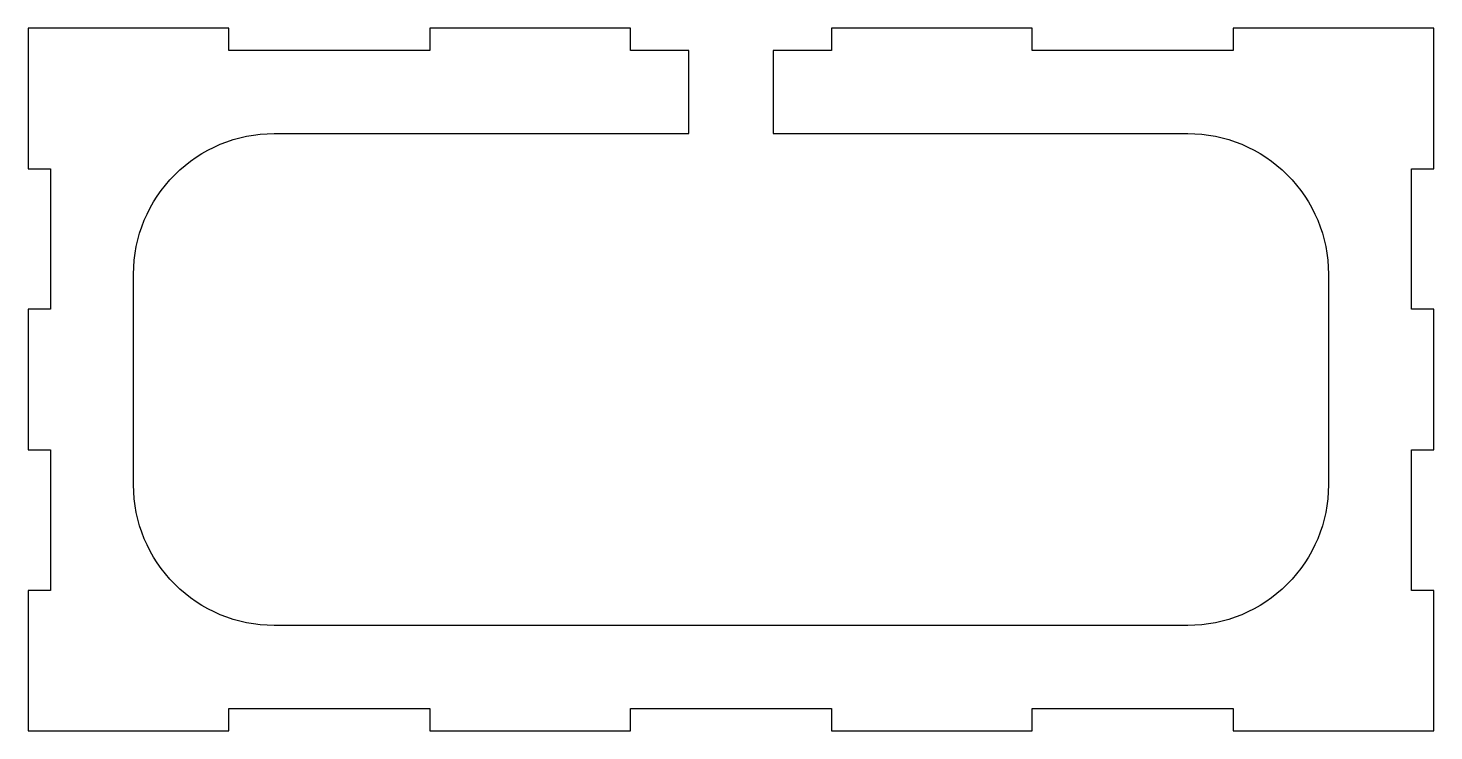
# Model space of a CAD drawing. Header units: millimetres. Extents: x -200 to 0, y 0 to 100.
import ezdxf

# ---------------------------------------------------------------- set-up
doc = ezdxf.new("R2010")
doc.units = ezdxf.units.MM
doc.layers.get('0').update_dxf_attribs({"linetype": 'CONTINUOUS'})

msp = doc.modelspace()

# ---------------------------------------------------------------- linework, layer by layer
msp.add_lwpolyline([(-106, 85), (-106, 96.8), (-114.29, 96.8), (-114.29, 100), (-142.86, 100), (-142.86, 96.8), (-171.43, 96.8), (-171.43, 100), (-200, 100), (-200, 80), (-196.8, 80), (-196.8, 60), (-200, 60), (-200, 40), (-196.8, 40), (-196.8, 20), (-200, 20), (-200, 0), (-171.43, 0), (-171.43, 3.2), (-142.86, 3.2), (-142.86, 0), (-114.29, 0), (-114.29, 3.2), (-85.71, 3.2), (-85.71, 0), (-57.14, 0), (-57.14, 3.2), (-28.57, 3.2), (-28.57, 0), (0, 0), (0, 20), (-3.2, 20), (-3.2, 40), (0, 40), (0, 60), (-3.2, 60), (-3.2, 80), (0, 80), (0, 100), (-28.57, 100), (-28.57, 96.8), (-57.14, 96.8), (-57.14, 100), (-85.71, 100), (-85.71, 96.8), (-94, 96.8), (-94, 85), (-35, 85, -0.414214), (-15, 65), (-15, 35, -0.414214), (-35, 15), (-165, 15, -0.414214), (-185, 35), (-185, 65, -0.414214), (-165, 85)], format="xyb", close=True)

doc.saveas('drawing.dxf')
